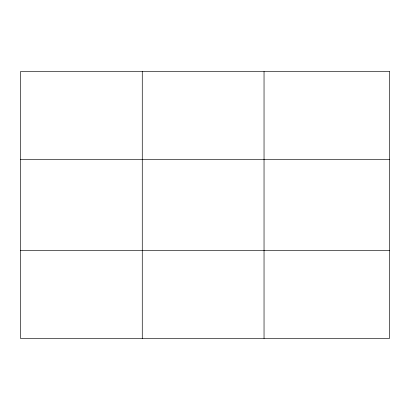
<?xml version="1.0" encoding="UTF-8"?>
<svg xmlns="http://www.w3.org/2000/svg" width="410" height="410" viewBox="0 0 410 410"><rect width="100%" height="100%" fill="white"/><g stroke="black" fill="none" stroke-linecap="round" stroke-linejoin="round"><path stroke-width="0.61" d="M142.27 71.565L142.27 338.434M264.04 71.565L264.04 338.434M20.5 159.633L389.5 159.633M20.5 250.366L389.5 250.366M389.5 71.565L389.5 338.434L20.5 338.434L20.5 71.565L389.5 71.565"/></g></svg>
